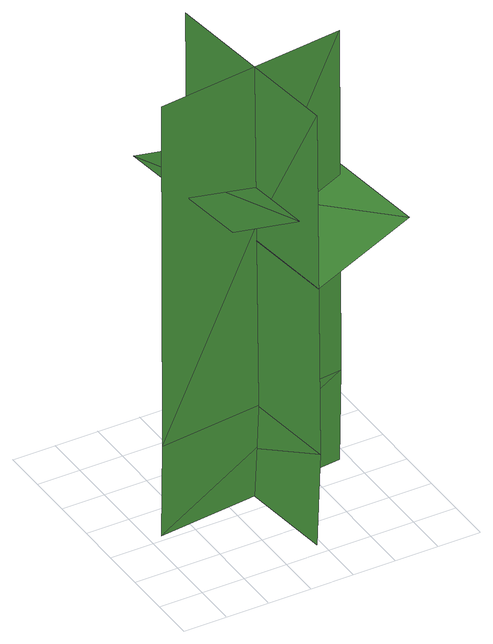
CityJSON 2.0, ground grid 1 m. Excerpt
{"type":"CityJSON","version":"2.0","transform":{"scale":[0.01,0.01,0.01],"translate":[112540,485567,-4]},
"CityObjects":{
"tree1":{"type":"SolitaryVegetationObject","geometry":[{"type":"MultiSurface","lod":"1","boundaries":[[[0,1,2]],[[0,2,3]],[[4,5,6]],[[4,6,7]],[[8,9,5]],[[8,5,4]],[[10,11,1]],[[10,1,0]],[[12,13,14]],[[12,14,15]],[[16,17,18]],[[16,18,19]]]}]}
},
"vertices":[
[244,478,278],[296,28,278],[288,28,1129],[237,478,1129],[29,211,280],[480,263,280],[479,267,1129],[29,215,1129],[29,215,53],[479,267,53],[237,478,53],[288,28,53],[239,478,694],[291,28,694],[521,54,776],[469,504,776],[284,90,828],[242,427,828],[72,406,874],[113,69,874]
]}
